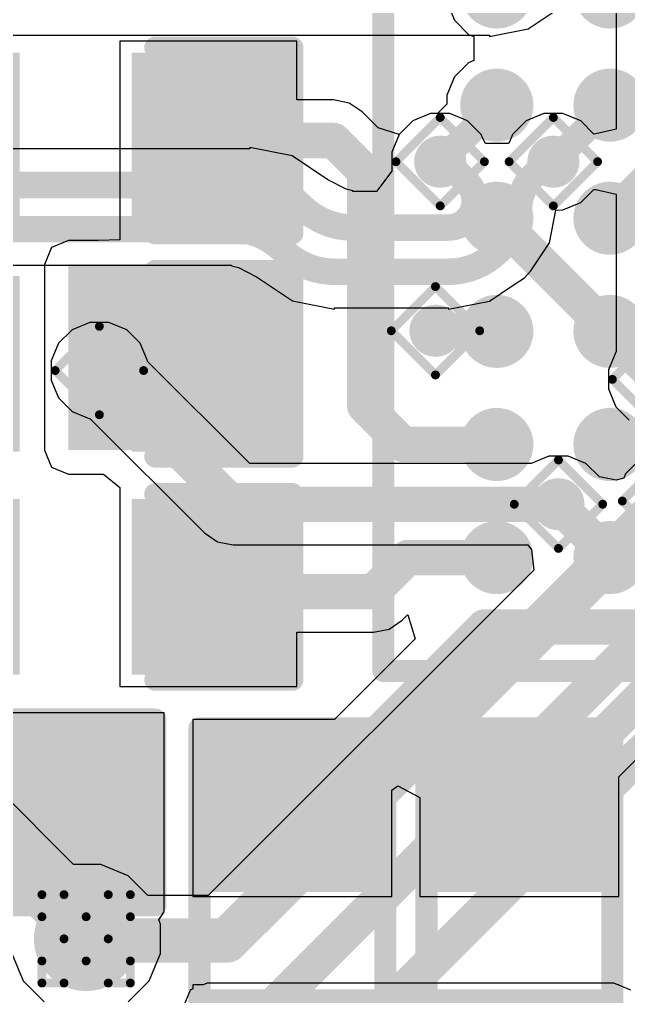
# Model space of a CAD drawing. Header units: inches. Extents: x -0.2 to 17.4, y -0.2 to 2.6.
# Drawn here: x 0.8019 to 0.9396, y 0.0514 to 0.2724 of the extents above; entities that cross this region are included whole.
import ezdxf

# ---------------------------------------------------------------- set-up
doc = ezdxf.new("R2010")
doc.units = ezdxf.units.IN
doc.header["$MEASUREMENT"] = 0
for name, color, linetype in [('Bottom Layer', 5, 'Continuous'), ('Drill Drawing', 1, 'Continuous'), ('Top Layer', 1, 'Continuous'), ('Top Overlay', 2, 'Continuous'), ('Top Paste', 8, 'Continuous'), ('Top Solder', 216, 'Continuous'), ('Via Holes', 16, 'Continuous')]:
    doc.layers.add(name, color=color, linetype=linetype)

# ---------------------------------------------------------------- blocks, each defined once
blk = doc.blocks.new('TC358870XBG_17')
at = {"layer": 'Top Layer'}
h = blk.add_hatch(color=1, dxfattribs=at)
edge = h.paths.add_edge_path()
edge.add_arc((-0.1151569, 0.0127951), 0.0062992, 0, 360)
h = blk.add_hatch(color=1, dxfattribs=at)
edge = h.paths.add_edge_path()
edge.add_arc((-0.0895669, 0.0127951), 0.0062992, 0, 360)
h = blk.add_hatch(color=1, dxfattribs=at)
edge = h.paths.add_edge_path()
edge.add_arc((-0.1151569, -0.0127949), 0.0062992, 0, 360)
h = blk.add_hatch(color=1, dxfattribs=at)
edge = h.paths.add_edge_path()
edge.add_arc((-0.0895669, -0.0127949), 0.0062992, 0, 360)
h = blk.add_hatch(color=1, dxfattribs=at)
edge = h.paths.add_edge_path()
edge.add_arc((-0.1151569, -0.0383859), 0.0062992, 0, 360)
h = blk.add_hatch(color=1, dxfattribs=at)
edge = h.paths.add_edge_path()
edge.add_arc((-0.0895669, -0.0383859), 0.0062992, 0, 360)
h = blk.add_hatch(color=1, dxfattribs=at)
edge = h.paths.add_edge_path()
edge.add_arc((-0.1151569, -0.0639759), 0.0062992, 0, 360)
h = blk.add_hatch(color=1, dxfattribs=at)
edge = h.paths.add_edge_path()
edge.add_arc((-0.0895669, -0.0639759), 0.0062992, 0, 360)
h = blk.add_hatch(color=1, dxfattribs=at)
edge = h.paths.add_edge_path()
edge.add_arc((-0.1151569, -0.0895669), 0.0062992, 0, 360)
h = blk.add_hatch(color=1, dxfattribs=at)
edge = h.paths.add_edge_path()
edge.add_arc((-0.0895669, -0.0895669), 0.0062992, 0, 360)
h = blk.add_hatch(color=1, dxfattribs=at)
edge = h.paths.add_edge_path()
edge.add_arc((-0.1151569, -0.1151569), 0.0062992, 0, 360)
h = blk.add_hatch(color=1, dxfattribs=at)
edge = h.paths.add_edge_path()
edge.add_arc((-0.0895669, -0.1151569), 0.0062992, 0, 360)
at = {"layer": 'Top Paste'}
h = blk.add_hatch(color=8, dxfattribs=at)
edge = h.paths.add_edge_path()
edge.add_arc((-0.1151569, 0.0127951), 0.0062992, 0, 360)
h = blk.add_hatch(color=8, dxfattribs=at)
edge = h.paths.add_edge_path()
edge.add_arc((-0.0895669, 0.0127951), 0.0062992, 0, 360)
h = blk.add_hatch(color=8, dxfattribs=at)
edge = h.paths.add_edge_path()
edge.add_arc((-0.1151569, -0.0127949), 0.0062992, 0, 360)
h = blk.add_hatch(color=8, dxfattribs=at)
edge = h.paths.add_edge_path()
edge.add_arc((-0.0895669, -0.0127949), 0.0062992, 0, 360)
h = blk.add_hatch(color=8, dxfattribs=at)
edge = h.paths.add_edge_path()
edge.add_arc((-0.1151569, -0.0383859), 0.0062992, 0, 360)
h = blk.add_hatch(color=8, dxfattribs=at)
edge = h.paths.add_edge_path()
edge.add_arc((-0.0895669, -0.0383859), 0.0062992, 0, 360)
h = blk.add_hatch(color=8, dxfattribs=at)
edge = h.paths.add_edge_path()
edge.add_arc((-0.1151569, -0.0639759), 0.0062992, 0, 360)
h = blk.add_hatch(color=8, dxfattribs=at)
edge = h.paths.add_edge_path()
edge.add_arc((-0.0895669, -0.0639759), 0.0062992, 0, 360)
h = blk.add_hatch(color=8, dxfattribs=at)
edge = h.paths.add_edge_path()
edge.add_arc((-0.1151569, -0.0895669), 0.0062992, 0, 360)
h = blk.add_hatch(color=8, dxfattribs=at)
edge = h.paths.add_edge_path()
edge.add_arc((-0.0895669, -0.0895669), 0.0062992, 0, 360)
h = blk.add_hatch(color=8, dxfattribs=at)
edge = h.paths.add_edge_path()
edge.add_arc((-0.1151569, -0.1151569), 0.0062992, 0, 360)
h = blk.add_hatch(color=8, dxfattribs=at)
edge = h.paths.add_edge_path()
edge.add_arc((-0.0895669, -0.1151569), 0.0062992, 0, 360)
at = {"layer": 'Top Solder'}
h = blk.add_hatch(color=216, dxfattribs=at)
edge = h.paths.add_edge_path()
edge.add_arc((-0.1151569, 0.0127951), 0.0082677, 0, 360)
h = blk.add_hatch(color=216, dxfattribs=at)
edge = h.paths.add_edge_path()
edge.add_arc((-0.0895669, 0.0127951), 0.0082677, 0, 360)
h = blk.add_hatch(color=216, dxfattribs=at)
edge = h.paths.add_edge_path()
edge.add_arc((-0.1151569, -0.0127949), 0.0082677, 0, 360)
h = blk.add_hatch(color=216, dxfattribs=at)
edge = h.paths.add_edge_path()
edge.add_arc((-0.0895669, -0.0127949), 0.0082677, 0, 360)
h = blk.add_hatch(color=216, dxfattribs=at)
edge = h.paths.add_edge_path()
edge.add_arc((-0.1151569, -0.0383859), 0.0082677, 0, 360)
h = blk.add_hatch(color=216, dxfattribs=at)
edge = h.paths.add_edge_path()
edge.add_arc((-0.0895669, -0.0383859), 0.0082677, 0, 360)
h = blk.add_hatch(color=216, dxfattribs=at)
edge = h.paths.add_edge_path()
edge.add_arc((-0.1151569, -0.0639759), 0.0082677, 0, 360)
h = blk.add_hatch(color=216, dxfattribs=at)
edge = h.paths.add_edge_path()
edge.add_arc((-0.0895669, -0.0639759), 0.0082677, 0, 360)
h = blk.add_hatch(color=216, dxfattribs=at)
edge = h.paths.add_edge_path()
edge.add_arc((-0.1151569, -0.0895669), 0.0082677, 0, 360)
h = blk.add_hatch(color=216, dxfattribs=at)
edge = h.paths.add_edge_path()
edge.add_arc((-0.0895669, -0.0895669), 0.0082677, 0, 360)
h = blk.add_hatch(color=216, dxfattribs=at)
edge = h.paths.add_edge_path()
edge.add_arc((-0.1151569, -0.1151569), 0.0082677, 0, 360)
h = blk.add_hatch(color=216, dxfattribs=at)
edge = h.paths.add_edge_path()
edge.add_arc((-0.0895669, -0.1151569), 0.0082677, 0, 360)
at = {"layer": 'Top Overlay', "const_width": 0.005}
for points in [[(-0.1407959, -0.1407959), (-0.1407959, 0.1407961)], [(-0.1407959, -0.1407959), (0.1407961, -0.1407959)]]:
    blk.add_lwpolyline(points, dxfattribs=at)
at = {"layer": 'Top Overlay', "const_width": 0.0025}
blk.add_lwpolyline([(-0.1420459, -0.1407959, 1), (-0.1395459, -0.1407959, 1)], format="xyb", close=True, dxfattribs=at)
blk.add_lwpolyline([(-0.1420459, -0.1407959, 1), (-0.1395459, -0.1407959, 1)], format="xyb", close=True, dxfattribs=at)
blk = doc.blocks.new('R___0603_30')
at = {"layer": 'Top Layer'}
for points in [[(-0.015, 0.0175), (-0.015, -0.0175), (-0.045, -0.0175), (-0.045, 0.0175)], [(0.045, 0.0175), (0.045, -0.0175), (0.015, -0.0175), (0.015, 0.0175)]]:
    blk.add_hatch(color=1, dxfattribs=at).paths.add_polyline_path(points)
at = {"layer": 'Top Paste'}
for points in [[(-0.015, 0.0175), (-0.015, -0.0175), (-0.045, -0.0175), (-0.045, 0.0175)], [(0.045, 0.0175), (0.045, -0.0175), (0.015, -0.0175), (0.015, 0.0175)]]:
    blk.add_hatch(color=8, dxfattribs=at).paths.add_polyline_path(points)
at = {"layer": 'Top Solder'}
for points in [[(-0.011, 0.0215), (-0.011, -0.0215), (-0.049, -0.0215), (-0.049, 0.0215)], [(0.049, 0.0215), (0.049, -0.0215), (0.011, -0.0215), (0.011, 0.0215)]]:
    blk.add_hatch(color=216, dxfattribs=at).paths.add_polyline_path(points)
at = {"layer": 'Top Overlay', "const_width": 0.005}
for points in [[(0.048, 0.021), (-0.048, 0.021)], [(-0.048, 0.021), (-0.048, -0.021)], [(0.048, 0.021), (0.048, -0.021)], [(0.048, -0.021), (-0.048, -0.021)]]:
    blk.add_lwpolyline(points, dxfattribs=at)
at = {"layer": 'Top Overlay', "const_width": 0.0025}
for points in [[(-0.04925, 0.021, 1), (-0.04675, 0.021, 1)], [(-0.04925, 0.021, 1), (-0.04675, 0.021, 1)], [(0.04675, 0.021, 1), (0.04925, 0.021, 1)], [(0.04675, 0.021, 1), (0.04925, 0.021, 1)], [(-0.04925, -0.021, 1), (-0.04675, -0.021, 1)], [(-0.04925, -0.021, 1), (-0.04675, -0.021, 1)], [(0.04675, -0.021, 1), (0.04925, -0.021, 1)], [(0.04675, -0.021, 1), (0.04925, -0.021, 1)]]:
    blk.add_lwpolyline(points, format="xyb", close=True, dxfattribs=at)
blk = doc.blocks.new('R___0603_31')
at = {"layer": 'Top Layer'}
for points in [[(-0.015, 0.0175), (-0.015, -0.0175), (-0.045, -0.0175), (-0.045, 0.0175)], [(0.045, 0.0175), (0.045, -0.0175), (0.015, -0.0175), (0.015, 0.0175)]]:
    blk.add_hatch(color=1, dxfattribs=at).paths.add_polyline_path(points)
at = {"layer": 'Top Paste'}
for points in [[(-0.015, 0.0175), (-0.015, -0.0175), (-0.045, -0.0175), (-0.045, 0.0175)], [(0.045, 0.0175), (0.045, -0.0175), (0.015, -0.0175), (0.015, 0.0175)]]:
    blk.add_hatch(color=8, dxfattribs=at).paths.add_polyline_path(points)
at = {"layer": 'Top Solder'}
for points in [[(-0.011, 0.0215), (-0.011, -0.0215), (-0.049, -0.0215), (-0.049, 0.0215)], [(0.049, 0.0215), (0.049, -0.0215), (0.011, -0.0215), (0.011, 0.0215)]]:
    blk.add_hatch(color=216, dxfattribs=at).paths.add_polyline_path(points)
at = {"layer": 'Top Overlay', "const_width": 0.005}
for points in [[(-0.048, 0.021), (0.048, 0.021)], [(-0.048, 0.021), (-0.048, -0.021)], [(0.048, 0.021), (0.048, -0.021)], [(-0.048, -0.021), (0.048, -0.021)]]:
    blk.add_lwpolyline(points, dxfattribs=at)
at = {"layer": 'Top Overlay', "const_width": 0.0025}
for points in [[(-0.04925, 0.021, 1), (-0.04675, 0.021, 1)], [(-0.04925, 0.021, 1), (-0.04675, 0.021, 1)], [(0.04675, 0.021, 1), (0.04925, 0.021, 1)], [(0.04675, 0.021, 1), (0.04925, 0.021, 1)], [(-0.04925, -0.021, 1), (-0.04675, -0.021, 1)], [(-0.04925, -0.021, 1), (-0.04675, -0.021, 1)], [(0.04675, -0.021, 1), (0.04925, -0.021, 1)], [(0.04675, -0.021, 1), (0.04925, -0.021, 1)]]:
    blk.add_lwpolyline(points, format="xyb", close=True, dxfattribs=at)
blk = doc.blocks.new('R___0603_32')
at = {"layer": 'Top Layer'}
for points in [[(-0.015, 0.0175), (-0.015, -0.0175), (-0.045, -0.0175), (-0.045, 0.0175)], [(0.045, 0.0175), (0.045, -0.0175), (0.015, -0.0175), (0.015, 0.0175)]]:
    blk.add_hatch(color=1, dxfattribs=at).paths.add_polyline_path(points)
at = {"layer": 'Top Paste'}
for points in [[(-0.015, 0.0175), (-0.015, -0.0175), (-0.045, -0.0175), (-0.045, 0.0175)], [(0.045, 0.0175), (0.045, -0.0175), (0.015, -0.0175), (0.015, 0.0175)]]:
    blk.add_hatch(color=8, dxfattribs=at).paths.add_polyline_path(points)
at = {"layer": 'Top Solder'}
for points in [[(-0.011, 0.0215), (-0.011, -0.0215), (-0.049, -0.0215), (-0.049, 0.0215)], [(0.049, 0.0215), (0.049, -0.0215), (0.011, -0.0215), (0.011, 0.0215)]]:
    blk.add_hatch(color=216, dxfattribs=at).paths.add_polyline_path(points)
at = {"layer": 'Top Overlay', "const_width": 0.005}
for points in [[(-0.048, 0.021), (0.048, 0.021)], [(-0.048, 0.021), (-0.048, -0.021)], [(0.048, 0.021), (0.048, -0.021)], [(-0.048, -0.021), (0.048, -0.021)]]:
    blk.add_lwpolyline(points, dxfattribs=at)
at = {"layer": 'Top Overlay', "const_width": 0.0025}
for points in [[(-0.04925, 0.021, 1), (-0.04675, 0.021, 1)], [(-0.04925, 0.021, 1), (-0.04675, 0.021, 1)], [(0.04675, 0.021, 1), (0.04925, 0.021, 1)], [(0.04675, 0.021, 1), (0.04925, 0.021, 1)], [(-0.04925, -0.021, 1), (-0.04675, -0.021, 1)], [(-0.04925, -0.021, 1), (-0.04675, -0.021, 1)], [(0.04675, -0.021, 1), (0.04925, -0.021, 1)], [(0.04675, -0.021, 1), (0.04925, -0.021, 1)]]:
    blk.add_lwpolyline(points, format="xyb", close=True, dxfattribs=at)
blk = doc.blocks.new('C___0603_83')
at = {"layer": 'Top Layer'}
for points in [[(-0.015, 0.0175), (-0.015, -0.0175), (-0.045, -0.0175), (-0.045, 0.0175)], [(0.045, 0.0175), (0.045, -0.0175), (0.015, -0.0175), (0.015, 0.0175)]]:
    blk.add_hatch(color=1, dxfattribs=at).paths.add_polyline_path(points)
at = {"layer": 'Top Paste'}
for points in [[(-0.015, 0.0175), (-0.015, -0.0175), (-0.045, -0.0175), (-0.045, 0.0175)], [(0.045, 0.0175), (0.045, -0.0175), (0.015, -0.0175), (0.015, 0.0175)]]:
    blk.add_hatch(color=8, dxfattribs=at).paths.add_polyline_path(points)
at = {"layer": 'Top Solder'}
for points in [[(-0.0126378, 0.0198622), (-0.0126378, -0.0198622), (-0.0473622, -0.0198622), (-0.0473622, 0.0198622)], [(0.0473622, 0.0198622), (0.0473622, -0.0198622), (0.0126378, -0.0198622), (0.0126378, 0.0198622)]]:
    blk.add_hatch(color=216, dxfattribs=at).paths.add_polyline_path(points)
at = {"layer": 'Top Overlay', "const_width": 0.005}
for points in [[(-0.049, 0.021), (-0.018, 0.021)], [(-0.049, -0.021), (-0.049, 0.021)], [(0.018, 0.021), (0.049, 0.021)], [(0.049, -0.021), (0.049, 0.021)], [(-0.049, -0.021), (-0.018, -0.021)], [(0.018, -0.021), (0.049, -0.021)]]:
    blk.add_lwpolyline(points, dxfattribs=at)
at = {"layer": 'Top Overlay', "const_width": 0.0025}
for points in [[(-0.05025, 0.021, 1), (-0.04775, 0.021, 1)], [(-0.05025, 0.021, 1), (-0.04775, 0.021, 1)], [(-0.01925, 0.021, 1), (-0.01675, 0.021, 1)], [(0.01675, 0.021, 1), (0.01925, 0.021, 1)], [(0.04775, 0.021, 1), (0.05025, 0.021, 1)], [(0.04775, 0.021, 1), (0.05025, 0.021, 1)], [(-0.05025, -0.021, 1), (-0.04775, -0.021, 1)], [(-0.05025, -0.021, 1), (-0.04775, -0.021, 1)], [(-0.01925, -0.021, 1), (-0.01675, -0.021, 1)], [(0.01675, -0.021, 1), (0.01925, -0.021, 1)], [(0.04775, -0.021, 1), (0.05025, -0.021, 1)], [(0.04775, -0.021, 1), (0.05025, -0.021, 1)]]:
    blk.add_lwpolyline(points, format="xyb", close=True, dxfattribs=at)
blk = doc.blocks.new('C___0603_84')
at = {"layer": 'Top Layer'}
for points in [[(-0.015, 0.0175), (-0.015, -0.0175), (-0.045, -0.0175), (-0.045, 0.0175)], [(0.045, 0.0175), (0.045, -0.0175), (0.015, -0.0175), (0.015, 0.0175)]]:
    blk.add_hatch(color=1, dxfattribs=at).paths.add_polyline_path(points)
at = {"layer": 'Top Paste'}
for points in [[(-0.015, 0.0175), (-0.015, -0.0175), (-0.045, -0.0175), (-0.045, 0.0175)], [(0.045, 0.0175), (0.045, -0.0175), (0.015, -0.0175), (0.015, 0.0175)]]:
    blk.add_hatch(color=8, dxfattribs=at).paths.add_polyline_path(points)
at = {"layer": 'Top Solder'}
for points in [[(-0.0126378, 0.0198622), (-0.0126378, -0.0198622), (-0.0473622, -0.0198622), (-0.0473622, 0.0198622)], [(0.0473622, 0.0198622), (0.0473622, -0.0198622), (0.0126378, -0.0198622), (0.0126378, 0.0198622)]]:
    blk.add_hatch(color=216, dxfattribs=at).paths.add_polyline_path(points)
at = {"layer": 'Top Overlay', "const_width": 0.005}
for points in [[(-0.049, 0.021), (-0.018, 0.021)], [(-0.049, -0.021), (-0.049, 0.021)], [(0.018, 0.021), (0.049, 0.021)], [(0.049, -0.021), (0.049, 0.021)], [(-0.049, -0.021), (-0.018, -0.021)], [(0.018, -0.021), (0.049, -0.021)]]:
    blk.add_lwpolyline(points, dxfattribs=at)
at = {"layer": 'Top Overlay', "const_width": 0.0025}
for points in [[(-0.05025, 0.021, 1), (-0.04775, 0.021, 1)], [(-0.05025, 0.021, 1), (-0.04775, 0.021, 1)], [(-0.01925, 0.021, 1), (-0.01675, 0.021, 1)], [(0.01675, 0.021, 1), (0.01925, 0.021, 1)], [(0.04775, 0.021, 1), (0.05025, 0.021, 1)], [(0.04775, 0.021, 1), (0.05025, 0.021, 1)], [(-0.05025, -0.021, 1), (-0.04775, -0.021, 1)], [(-0.05025, -0.021, 1), (-0.04775, -0.021, 1)], [(-0.01925, -0.021, 1), (-0.01675, -0.021, 1)], [(0.01675, -0.021, 1), (0.01925, -0.021, 1)], [(0.04775, -0.021, 1), (0.05025, -0.021, 1)], [(0.04775, -0.021, 1), (0.05025, -0.021, 1)]]:
    blk.add_lwpolyline(points, format="xyb", close=True, dxfattribs=at)
blk = doc.blocks.new('C___0603_85')
at = {"layer": 'Top Layer'}
for points in [[(-0.015, 0.0175), (-0.015, -0.0175), (-0.045, -0.0175), (-0.045, 0.0175)], [(0.045, 0.0175), (0.045, -0.0175), (0.015, -0.0175), (0.015, 0.0175)]]:
    blk.add_hatch(color=1, dxfattribs=at).paths.add_polyline_path(points)
at = {"layer": 'Top Paste'}
for points in [[(-0.015, 0.0175), (-0.015, -0.0175), (-0.045, -0.0175), (-0.045, 0.0175)], [(0.045, 0.0175), (0.045, -0.0175), (0.015, -0.0175), (0.015, 0.0175)]]:
    blk.add_hatch(color=8, dxfattribs=at).paths.add_polyline_path(points)
at = {"layer": 'Top Solder'}
for points in [[(-0.0126378, 0.0198622), (-0.0126378, -0.0198622), (-0.0473622, -0.0198622), (-0.0473622, 0.0198622)], [(0.0473622, 0.0198622), (0.0473622, -0.0198622), (0.0126378, -0.0198622), (0.0126378, 0.0198622)]]:
    blk.add_hatch(color=216, dxfattribs=at).paths.add_polyline_path(points)
at = {"layer": 'Top Overlay', "const_width": 0.005}
for points in [[(-0.049, 0.021), (-0.018, 0.021)], [(-0.049, -0.021), (-0.049, 0.021)], [(0.018, 0.021), (0.049, 0.021)], [(0.049, -0.021), (0.049, 0.021)], [(-0.049, -0.021), (-0.018, -0.021)], [(0.018, -0.021), (0.049, -0.021)]]:
    blk.add_lwpolyline(points, dxfattribs=at)
at = {"layer": 'Top Overlay', "const_width": 0.0025}
for points in [[(-0.05025, 0.021, 1), (-0.04775, 0.021, 1)], [(-0.05025, 0.021, 1), (-0.04775, 0.021, 1)], [(-0.01925, 0.021, 1), (-0.01675, 0.021, 1)], [(0.01675, 0.021, 1), (0.01925, 0.021, 1)], [(0.04775, 0.021, 1), (0.05025, 0.021, 1)], [(0.04775, 0.021, 1), (0.05025, 0.021, 1)], [(-0.05025, -0.021, 1), (-0.04775, -0.021, 1)], [(-0.05025, -0.021, 1), (-0.04775, -0.021, 1)], [(-0.01925, -0.021, 1), (-0.01675, -0.021, 1)], [(0.01675, -0.021, 1), (0.01925, -0.021, 1)], [(0.04775, -0.021, 1), (0.05025, -0.021, 1)], [(0.04775, -0.021, 1), (0.05025, -0.021, 1)]]:
    blk.add_lwpolyline(points, format="xyb", close=True, dxfattribs=at)

msp = doc.modelspace()

# ---------------------------------------------------------------- hatches: boundary and pattern name
at = {"layer": 'Bottom Layer'}
h = msp.add_hatch(color=5, dxfattribs=at)
edge = h.paths.add_edge_path()
edge.add_arc((0.8970709, 0.240252), 0.0059055, 0, 360)
h = msp.add_hatch(color=5, dxfattribs=at)
edge = h.paths.add_edge_path()
edge.add_arc((0.9226609, 0.240252), 0.0059055, 0, 360)
h = msp.add_hatch(color=5, dxfattribs=at)
edge = h.paths.add_edge_path()
edge.add_arc((0.896, 0.202), 0.0059055, 0, 360)
h = msp.add_hatch(color=5, dxfattribs=at)
edge = h.paths.add_edge_path()
edge.add_arc((0.82, 0.193), 0.0059055, 0, 360)
h = msp.add_hatch(color=5, dxfattribs=at)
edge = h.paths.add_edge_path()
edge.add_arc((0.9238112, 0.1627603), 0.0059055, 0, 360)
h = msp.add_hatch(color=5, dxfattribs=at)
edge = h.paths.add_edge_path()
edge.add_arc((0.817, 0.064433), 0.011811, 0, 360)
at = {"layer": 'Top Layer'}
h = msp.add_hatch(color=1, dxfattribs=at)
edge = h.paths.add_edge_path()
edge.add_arc((0.8970709, 0.240252), 0.0059055, 0, 360)
h = msp.add_hatch(color=1, dxfattribs=at)
edge = h.paths.add_edge_path()
edge.add_arc((0.9226609, 0.240252), 0.0059055, 0, 360)
msp.add_hatch(color=1, dxfattribs=at).paths.add_polyline_path([(0.813, 0.175), (0.862, 0.175), (0.862, 0.217), (0.813, 0.217)])
h = msp.add_hatch(color=1, dxfattribs=at)
edge = h.paths.add_edge_path()
edge.add_arc((0.896, 0.202), 0.0059055, 0, 360)
h = msp.add_hatch(color=1, dxfattribs=at)
edge = h.paths.add_edge_path()
edge.add_arc((0.82, 0.193), 0.0059055, 0, 360)
h = msp.add_hatch(color=1, dxfattribs=at)
edge = h.paths.add_edge_path()
edge.add_arc((0.9238112, 0.1627603), 0.0059055, 0, 360)
h = msp.add_hatch(color=1, dxfattribs=at)
edge = h.paths.add_edge_path()
edge.add_arc((0.817, 0.064433), 0.011811, 0, 360)
at = {"layer": 'Via Holes'}
h = msp.add_hatch(color=7, dxfattribs=at)
edge = h.paths.add_edge_path()
edge.add_arc((0.8970709, 0.240252), 0.003937, 0, 360)
h = msp.add_hatch(color=7, dxfattribs=at)
edge = h.paths.add_edge_path()
edge.add_arc((0.9226609, 0.240252), 0.003937, 0, 360)
h = msp.add_hatch(color=7, dxfattribs=at)
edge = h.paths.add_edge_path()
edge.add_arc((0.896, 0.202), 0.003937, 0, 360)
h = msp.add_hatch(color=7, dxfattribs=at)
edge = h.paths.add_edge_path()
edge.add_arc((0.82, 0.193), 0.003937, 0, 360)
h = msp.add_hatch(color=7, dxfattribs=at)
edge = h.paths.add_edge_path()
edge.add_arc((0.9238112, 0.1627603), 0.003937, 0, 360)
h = msp.add_hatch(color=7, dxfattribs=at)
edge = h.paths.add_edge_path()
edge.add_arc((0.817, 0.064433), 0.0059055, 0, 360)

# ---------------------------------------------------------------- linework, layer by layer
at = {"layer": 'Bottom Layer'}
for p, q in [((0.9368237, 0.2814336), (0.9368237, 0.2476233)), ((0.9169802, 0.2703016), (0.9244009, 0.27526)), ((0.9082269, 0.2685605), (0.9169802, 0.2703016)), ((0.7288579, 0.2688433), (0.9082269, 0.2688433)), ((0.9082269, 0.2688433), (0.9082269, 0.2685605)), ((0.8949017, 0.2511575), (0.8908934, 0.2494973)), ((0.8992401, 0.2511575), (0.8949017, 0.2511575)), ((0.9032484, 0.2494973), (0.8992401, 0.2511575)), ((0.9204917, 0.2511575), (0.9164834, 0.2494973)), ((0.9248301, 0.2511575), (0.9204917, 0.2511575)), ((0.9288384, 0.2494973), (0.9248301, 0.2511575)), ((0.8908934, 0.2494973), (0.8878256, 0.2464295)), ((0.9063162, 0.2464295), (0.9032484, 0.2494973)), ((0.9164834, 0.2494973), (0.9134156, 0.2464295)), ((0.9318237, 0.246512), (0.9288384, 0.2494973)), ((0.9368237, 0.2476233), (0.9322909, 0.2465229)), ((0.8878256, 0.2464295), (0.8861654, 0.2424212)), ((0.9066996, 0.2455038), (0.9063162, 0.2464295)), ((0.9073176, 0.2443925), (0.9066996, 0.2455038)), ((0.9134156, 0.2464295), (0.9126333, 0.2445407)), ((0.9322909, 0.2465229), (0.9318237, 0.246512)), ((0.8540228, 0.2431567), (0.7650925, 0.2431567)), ((0.8635743, 0.2415797), (0.8540228, 0.2434796)), ((0.8540228, 0.2434796), (0.8540228, 0.2431567)), ((0.9124576, 0.2443925), (0.9073176, 0.2443925)), ((0.9126333, 0.2445407), (0.9124576, 0.2443925)), ((0.8716716, 0.2361692), (0.8635743, 0.2415797)), ((0.8861654, 0.2424212), (0.8861654, 0.2380829)), ((0.8861654, 0.2380829), (0.8826503, 0.2335032)), ((0.8716717, 0.2361693), (0.8716716, 0.2361692)), ((0.8757731, 0.2339996), (0.8716717, 0.2361693)), ((0.8773284, 0.2336902), (0.8757731, 0.2339996)), ((0.8773284, 0.2335032), (0.8773284, 0.2336902)), ((0.8826503, 0.2335032), (0.8773284, 0.2335032)), ((0.9288384, 0.2310067), (0.9318237, 0.233992)), ((0.9318237, 0.233992), (0.9322909, 0.2339811)), ((0.9322909, 0.2339811), (0.9368237, 0.2328807)), ((0.9368237, 0.2328807), (0.9368237, 0.1972465)), ((0.9248301, 0.2293464), (0.9288384, 0.2310067)), ((0.9217635, 0.2218621), (0.9232381, 0.2292754)), ((0.9232381, 0.2292754), (0.9247864, 0.2293445)), ((0.9247864, 0.2293445), (0.9248301, 0.2293464)), ((0.9175753, 0.2155937), (0.9217635, 0.2218621)), ((0.5991568, 0.2168433), (0.8498807, 0.2168433)), ((0.8498807, 0.2168433), (0.8498807, 0.2166563)), ((0.8498807, 0.2166563), (0.8514363, 0.2163469)), ((0.8514363, 0.2163469), (0.8555376, 0.2141771)), ((0.916126, 0.2140045), (0.9175641, 0.2155773)), ((0.9175641, 0.2155773), (0.9175753, 0.2155937)), ((0.8555376, 0.2141771), (0.8555377, 0.2141772)), ((0.8555377, 0.2141772), (0.8636349, 0.2087668)), ((0.9082333, 0.2087309), (0.9137919, 0.2124451)), ((0.9137919, 0.2124451), (0.916126, 0.2140045)), ((0.8636349, 0.2087668), (0.8731863, 0.2068669)), ((0.8989233, 0.206879), (0.9082333, 0.2087309)), ((0.8731863, 0.2068669), (0.8731863, 0.2071898)), ((0.8731863, 0.2071898), (0.8989233, 0.2071898)), ((0.8989233, 0.2071898), (0.8989233, 0.206879)), ((0.8178308, 0.2039055), (0.8138225, 0.2022453)), ((0.8221692, 0.2039055), (0.8178308, 0.2039055)), ((0.8261775, 0.2022453), (0.8221692, 0.2039055)), ((0.8138225, 0.2022453), (0.8107547, 0.1991775)), ((0.8292453, 0.1991775), (0.8261775, 0.2022453)), ((0.8107547, 0.1991775), (0.8090945, 0.1951692)), ((0.8309055, 0.1951692), (0.8292453, 0.1991775)), ((0.9367547, 0.1971775), (0.9350945, 0.1931692)), ((0.9368237, 0.1972465), (0.9367547, 0.1971775)), ((0.8090945, 0.1951692), (0.8090945, 0.1908308)), ((0.8309055, 0.1950717), (0.8309055, 0.1951692)), ((0.8540406, 0.1719366), (0.8309055, 0.1950717)), ((0.9350945, 0.1931692), (0.9350945, 0.1888308)), ((0.8090945, 0.1908308), (0.8107547, 0.1868225)), ((0.9350945, 0.1888308), (0.9367547, 0.1848225)), ((0.8107547, 0.1868225), (0.8138225, 0.1837547)), ((0.8138225, 0.1837547), (0.8178308, 0.1820945)), ((0.9367547, 0.1848225), (0.9398225, 0.1817547)), ((0.8178308, 0.1820945), (0.8179283, 0.1820945)), ((0.8179283, 0.1820945), (0.8437511, 0.1562717)), ((0.921642, 0.1736658), (0.9176337, 0.1720056)), ((0.9259804, 0.1736658), (0.921642, 0.1736658)), ((0.9299887, 0.1720056), (0.9259804, 0.1736658)), ((0.9420744, 0.1727253), (0.9390066, 0.1696575)), ((0.9175647, 0.1719366), (0.8540406, 0.1719366)), ((0.9176337, 0.1720056), (0.9175647, 0.1719366)), ((0.9330564, 0.1689379), (0.9299887, 0.1720056)), ((0.9368476, 0.1682191), (0.9330564, 0.1689379)), ((0.9385885, 0.168648), (0.9368476, 0.1682191)), ((0.9390066, 0.1696575), (0.9385885, 0.168648)), ((0.8141752, 0.081244), (0.7352096, 0.1602096)), ((0.8437511, 0.1562717), (0.8467281, 0.1542825)), ((0.8467281, 0.1542825), (0.8502397, 0.153584)), ((0.8502397, 0.153584), (0.9168656, 0.153584)), ((0.9168656, 0.153584), (0.9177466, 0.1524165)), ((0.9177466, 0.1524165), (0.918215, 0.1478623)), ((0.918215, 0.1478623), (0.8445879, 0.0742352)), ((0.8203439, 0.081244), (0.8141752, 0.081244)), ((0.8265226, 0.0786846), (0.8203439, 0.081244)), ((0.830972, 0.0742352), (0.8265226, 0.0786846)), ((0.8445879, 0.0742352), (0.830972, 0.0742352))]:
    msp.add_line(p, q, dxfattribs=at)
at = {"layer": 'Bottom Layer', "const_width": 0.006}
for points in [[(0.8970709, 0.240252, -0.198912367379658), (0.8994176, 0.2392799)], [(0.9203142, 0.2392799, -0.198912367379658), (0.9226609, 0.240252)], [(0.9148659, 0.2292755, -0.198912367379658), (0.9180876, 0.2370534)], [(0.8540228, 0.235, -0.198912367379658), (0.8656757, 0.2301732)], [(0.9031086, 0.235589, -0.198912367379658), (0.9048659, 0.2313465)], [(0.9048659, 0.2313465, -0.198912367379658), (0.9031086, 0.227104)], [(0.8773284, 0.2253465, -0.198912367379658), (0.8656757, 0.2301732)], [(0.9148659, 0.2292755, -0.1986517571752357), (0.9116519, 0.2215052)], [(0.9031086, 0.227104, -0.198912367379658), (0.8988656, 0.2253465)], [(0.8498807, 0.225, -0.198912367379658), (0.8615336, 0.2201732)], [(0.9116519, 0.2215052, -0.0002497852811882), (0.9116441, 0.2214974)], [(0.8731863, 0.2153465, -0.198912367379658), (0.8615336, 0.2201732)], [(0.9101385, 0.219992, -0.198912367379658), (0.8989233, 0.2153465)]]:
    msp.add_lwpolyline(points, format="xyb", dxfattribs=at)
at = {"layer": 'Bottom Layer'}
for points, const_width in [([(0.8955709, 0.240252, 1), (0.8985709, 0.240252, 1)], 0.003), ([(0.9211609, 0.240252, 1), (0.9241609, 0.240252, 1)], 0.003), ([(0.8979176, 0.2392799, 1), (0.9009176, 0.2392799, 1)], 0.003), ([(0.8979177, 0.2392799, 1), (0.9009177, 0.2392799, 1)], 0.003), ([(0.9188141, 0.2392799, 1), (0.9218141, 0.2392799, 1)], 0.003), ([(0.9188142, 0.2392799, 1), (0.9218142, 0.2392799, 1)], 0.003), ([(0.9165876, 0.2370534, 1), (0.9195876, 0.2370534, 1)], 0.003), ([(0.9165876, 0.2370534, 1), (0.9195876, 0.2370534, 1)], 0.003), ([(0.8525228, 0.235, 1), (0.8555228, 0.235, 1)], 0.003), ([(0.8525228, 0.235, 1), (0.8555228, 0.235, 1)], 0.003), ([(0.9016086, 0.235589, 1), (0.9046086, 0.235589, 1)], 0.003), ([(0.9016086, 0.235589, 1), (0.9046086, 0.235589, 1)], 0.003), ([(0.9033659, 0.2313465, 1), (0.9063659, 0.2313465, 1)], 0.003), ([(0.9033659, 0.2313465, 1), (0.9063659, 0.2313465, 1)], 0.003), ([(0.8641757, 0.2301732, 1), (0.8671757, 0.2301732, 1)], 0.003), ([(0.8641757, 0.2301732, 1), (0.8671757, 0.2301732, 1)], 0.003), ([(0.9133659, 0.2292755, 1), (0.9163659, 0.2292755, 1)], 0.003), ([(0.9133659, 0.2292755, 1), (0.9163659, 0.2292755, 1)], 0.003), ([(0.9016086, 0.227104, 1), (0.9046086, 0.227104, 1)], 0.003), ([(0.9016086, 0.227104, 1), (0.9046086, 0.227104, 1)], 0.003), ([(0.8483807, 0.225, 1), (0.8513807, 0.225, 1)], 0.003), ([(0.8483807, 0.225, 1), (0.8513807, 0.225, 1)], 0.003), ([(0.8758284, 0.2253465, 1), (0.8788284, 0.2253465, 1)], 0.003), ([(0.8758284, 0.2253465, 1), (0.8788284, 0.2253465, 1)], 0.003), ([(0.8973656, 0.2253465, 1), (0.9003656, 0.2253465, 1)], 0.003), ([(0.8973656, 0.2253465, 1), (0.9003656, 0.2253465, 1)], 0.003), ([(0.9101441, 0.2214974, 1), (0.9131441, 0.2214974, 1)], 0.003), ([(0.9101441, 0.2214974, 1), (0.9131441, 0.2214974, 1)], 0.003), ([(0.9101441, 0.2214974, 1), (0.9131441, 0.2214974, 1)], 0.003), ([(0.9101519, 0.2215052, 1), (0.9131519, 0.2215052, 1)], 0.003), ([(0.9101519, 0.2215052, 1), (0.9131519, 0.2215052, 1)], 0.003), ([(0.9101519, 0.2215052, 1), (0.9131519, 0.2215052, 1)], 0.003), ([(0.8600336, 0.2201732, 1), (0.8630336, 0.2201732, 1)], 0.003), ([(0.8600336, 0.2201732, 1), (0.8630336, 0.2201732, 1)], 0.003), ([(0.9086385, 0.219992, 1), (0.9116385, 0.219992, 1)], 0.003), ([(0.9086386, 0.2199919, 1), (0.9116386, 0.2199919, 1)], 0.003), ([(0.8716863, 0.2153465, 1), (0.8746863, 0.2153465, 1)], 0.003), ([(0.8716863, 0.2153465, 1), (0.8746863, 0.2153465, 1)], 0.003), ([(0.8974233, 0.2153465, 1), (0.9004233, 0.2153465, 1)], 0.003), ([(0.8974233, 0.2153465, 1), (0.9004233, 0.2153465, 1)], 0.003), ([(0.818, 0.193, 1), (0.822, 0.193, 1)], 0.004), ([(0.8482397, 0.1627603, 1), (0.8522397, 0.1627603, 1)], 0.004), ([(0.8482397, 0.1627603, 1), (0.8522397, 0.1627603, 1)], 0.004), ([(0.9218112, 0.1627603, 1), (0.9258112, 0.1627603, 1)], 0.004), ([(0.814067, 0.064433, 1), (0.819067, 0.064433, 1)], 0.005), ([(0.814067, 0.064433, 1), (0.819067, 0.064433, 1)], 0.005), ([(0.8145, 0.064433, 1), (0.8195, 0.064433, 1)], 0.005), ([(0.8145393, 0.0640393, 1), (0.8195393, 0.0640393, 1)], 0.005), ([(0.8463112, 0.0640393, 1), (0.8513112, 0.0640393, 1)], 0.005), ([(0.8463112, 0.0640393, 1), (0.8513112, 0.0640393, 1)], 0.005)]:
    msp.add_lwpolyline(points, format="xyb", close=True, dxfattribs=dict(at, const_width=const_width))
for points, const_width in [([(0.8994177, 0.2392799), (0.9031086, 0.235589)], 0.006), ([(0.9180876, 0.2370534), (0.9203141, 0.2392799)], 0.006), ([(0.7766009, 0.235), (0.8540228, 0.235)], 0.006), ([(0.5970002, 0.225), (0.8498807, 0.225)], 0.006), ([(0.8773284, 0.2253465), (0.8988656, 0.2253465)], 0.006), ([(0.9101386, 0.2199919), (0.9116441, 0.2214974)], 0.006), ([(0.9116441, 0.2214974), (0.9116519, 0.2215052)], 0.006), ([(0.8731863, 0.2153465), (0.8989233, 0.2153465)], 0.006), ([(0.82, 0.193), (0.8502397, 0.1627603)], 0.008), ([(0.8488112, 0.0640393), (0.9482519, 0.16348)], 0.01), ([(0.8502397, 0.1627603), (0.9238112, 0.1627603)], 0.008), ([(0.854622, 0.044622), (0.971, 0.161)], 0.008), ([(0.728, 0.153), (0.816567, 0.064433)], 0.01), ([(0.857811, 0.021811), (0.976, 0.14)], 0.008), ([(0.816567, 0.064433), (0.817, 0.064433)], 0.01), ([(0.8170393, 0.0640393), (0.8488112, 0.0640393)], 0.01)]:
    msp.add_lwpolyline(points, dxfattribs=dict(at, const_width=const_width))
at = {"layer": 'Drill Drawing', "const_width": 0.002}
for points in [[(0.8870709, 0.240252), (0.8970709, 0.250252)], [(0.8970709, 0.250252), (0.9070709, 0.240252)], [(0.9126609, 0.240252), (0.9226609, 0.250252)], [(0.9226609, 0.250252), (0.9326609, 0.240252)], [(0.8870709, 0.240252), (0.8970709, 0.230252)], [(0.8970709, 0.230252), (0.9070709, 0.240252)], [(0.9126609, 0.240252), (0.9226609, 0.230252)], [(0.9226609, 0.230252), (0.9326609, 0.240252)], [(0.886, 0.202), (0.896, 0.212)], [(0.896, 0.212), (0.906, 0.202)], [(0.81, 0.193), (0.82, 0.203)], [(0.82, 0.203), (0.83, 0.193)], [(0.886, 0.202), (0.896, 0.192)], [(0.896, 0.192), (0.906, 0.202)], [(0.936, 0.191), (0.946, 0.201)], [(0.81, 0.193), (0.82, 0.183)], [(0.82, 0.183), (0.83, 0.193)], [(0.936, 0.191), (0.946, 0.181)], [(0.9138112, 0.1627603), (0.9238112, 0.1727603)], [(0.9238112, 0.1727603), (0.9338112, 0.1627603)], [(0.9382519, 0.16348), (0.9482519, 0.17348)], [(0.9138112, 0.1627603), (0.9238112, 0.1527603)], [(0.9238112, 0.1527603), (0.9338112, 0.1627603)], [(0.9382519, 0.16348), (0.9482519, 0.15348)], [(0.807, 0.069433), (0.807, 0.074433)], [(0.807, 0.074433), (0.812, 0.074433)], [(0.812, 0.074433), (0.817, 0.069433)], [(0.817, 0.069433), (0.822, 0.074433)], [(0.822, 0.074433), (0.827, 0.074433)], [(0.827, 0.069433), (0.827, 0.074433)], [(0.807, 0.069433), (0.812, 0.064433)], [(0.822, 0.064433), (0.827, 0.069433)], [(0.807, 0.059433), (0.812, 0.064433)], [(0.822, 0.064433), (0.827, 0.059433)], [(0.807, 0.054433), (0.807, 0.059433)], [(0.812, 0.054433), (0.817, 0.059433)], [(0.817, 0.059433), (0.822, 0.054433)], [(0.827, 0.054433), (0.827, 0.059433)], [(0.807, 0.054433), (0.812, 0.054433)], [(0.822, 0.054433), (0.827, 0.054433)]]:
    msp.add_lwpolyline(points, dxfattribs=at)
at = {"layer": 'Drill Drawing', "const_width": 0.001}
for points in [[(0.8965709, 0.250252, 1), (0.8975709, 0.250252, 1)], [(0.8965709, 0.250252, 1), (0.8975709, 0.250252, 1)], [(0.9221609, 0.250252, 1), (0.9231609, 0.250252, 1)], [(0.9221609, 0.250252, 1), (0.9231609, 0.250252, 1)], [(0.8865709, 0.240252, 1), (0.8875709, 0.240252, 1)], [(0.8865709, 0.240252, 1), (0.8875709, 0.240252, 1)], [(0.9065709, 0.240252, 1), (0.9075709, 0.240252, 1)], [(0.9065709, 0.240252, 1), (0.9075709, 0.240252, 1)], [(0.9121609, 0.240252, 1), (0.9131609, 0.240252, 1)], [(0.9121609, 0.240252, 1), (0.9131609, 0.240252, 1)], [(0.9321609, 0.240252, 1), (0.9331609, 0.240252, 1)], [(0.9321609, 0.240252, 1), (0.9331609, 0.240252, 1)], [(0.8965709, 0.230252, 1), (0.8975709, 0.230252, 1)], [(0.8965709, 0.230252, 1), (0.8975709, 0.230252, 1)], [(0.9221609, 0.230252, 1), (0.9231609, 0.230252, 1)], [(0.9221609, 0.230252, 1), (0.9231609, 0.230252, 1)], [(0.8955, 0.212, 1), (0.8965, 0.212, 1)], [(0.8955, 0.212, 1), (0.8965, 0.212, 1)], [(0.8195, 0.203, 1), (0.8205, 0.203, 1)], [(0.8195, 0.203, 1), (0.8205, 0.203, 1)], [(0.8855, 0.202, 1), (0.8865, 0.202, 1)], [(0.8855, 0.202, 1), (0.8865, 0.202, 1)], [(0.9055, 0.202, 1), (0.9065, 0.202, 1)], [(0.9055, 0.202, 1), (0.9065, 0.202, 1)], [(0.8095, 0.193, 1), (0.8105, 0.193, 1)], [(0.8095, 0.193, 1), (0.8105, 0.193, 1)], [(0.8295, 0.193, 1), (0.8305, 0.193, 1)], [(0.8295, 0.193, 1), (0.8305, 0.193, 1)], [(0.8955, 0.192, 1), (0.8965, 0.192, 1)], [(0.8955, 0.192, 1), (0.8965, 0.192, 1)], [(0.9355, 0.191, 1), (0.9365, 0.191, 1)], [(0.9355, 0.191, 1), (0.9365, 0.191, 1)], [(0.8195, 0.183, 1), (0.8205, 0.183, 1)], [(0.8195, 0.183, 1), (0.8205, 0.183, 1)], [(0.9233112, 0.1727603, 1), (0.9243112, 0.1727603, 1)], [(0.9233112, 0.1727603, 1), (0.9243112, 0.1727603, 1)], [(0.9133112, 0.1627603, 1), (0.9143112, 0.1627603, 1)], [(0.9133112, 0.1627603, 1), (0.9143112, 0.1627603, 1)], [(0.9333112, 0.1627603, 1), (0.9343112, 0.1627603, 1)], [(0.9333112, 0.1627603, 1), (0.9343112, 0.1627603, 1)], [(0.9377519, 0.16348, 1), (0.9387519, 0.16348, 1)], [(0.9377519, 0.16348, 1), (0.9387519, 0.16348, 1)], [(0.9233112, 0.1527603, 1), (0.9243112, 0.1527603, 1)], [(0.9233112, 0.1527603, 1), (0.9243112, 0.1527603, 1)], [(0.8065, 0.074433, 1), (0.8075, 0.074433, 1)], [(0.8065, 0.074433, 1), (0.8075, 0.074433, 1)], [(0.8115, 0.074433, 1), (0.8125, 0.074433, 1)], [(0.8115, 0.074433, 1), (0.8125, 0.074433, 1)], [(0.8215, 0.074433, 1), (0.8225, 0.074433, 1)], [(0.8215, 0.074433, 1), (0.8225, 0.074433, 1)], [(0.8265, 0.074433, 1), (0.8275, 0.074433, 1)], [(0.8265, 0.074433, 1), (0.8275, 0.074433, 1)], [(0.8065, 0.069433, 1), (0.8075, 0.069433, 1)], [(0.8065, 0.069433, 1), (0.8075, 0.069433, 1)], [(0.8165, 0.069433, 1), (0.8175, 0.069433, 1)], [(0.8165, 0.069433, 1), (0.8175, 0.069433, 1)], [(0.8265, 0.069433, 1), (0.8275, 0.069433, 1)], [(0.8265, 0.069433, 1), (0.8275, 0.069433, 1)], [(0.8115, 0.064433, 1), (0.8125, 0.064433, 1)], [(0.8115, 0.064433, 1), (0.8125, 0.064433, 1)], [(0.8215, 0.064433, 1), (0.8225, 0.064433, 1)], [(0.8215, 0.064433, 1), (0.8225, 0.064433, 1)], [(0.8065, 0.059433, 1), (0.8075, 0.059433, 1)], [(0.8065, 0.059433, 1), (0.8075, 0.059433, 1)], [(0.8165, 0.059433, 1), (0.8175, 0.059433, 1)], [(0.8165, 0.059433, 1), (0.8175, 0.059433, 1)], [(0.8265, 0.059433, 1), (0.8275, 0.059433, 1)], [(0.8265, 0.059433, 1), (0.8275, 0.059433, 1)], [(0.8065, 0.054433, 1), (0.8075, 0.054433, 1)], [(0.8065, 0.054433, 1), (0.8075, 0.054433, 1)], [(0.8115, 0.054433, 1), (0.8125, 0.054433, 1)], [(0.8115, 0.054433, 1), (0.8125, 0.054433, 1)], [(0.8215, 0.054433, 1), (0.8225, 0.054433, 1)], [(0.8215, 0.054433, 1), (0.8225, 0.054433, 1)], [(0.8265, 0.054433, 1), (0.8275, 0.054433, 1)], [(0.8265, 0.054433, 1), (0.8275, 0.054433, 1)]]:
    msp.add_lwpolyline(points, format="xyb", close=True, dxfattribs=at)
at = {"layer": 'Top Layer'}
for p, q in [((0.8985677, 0.2763904), (0.9002879, 0.2722375)), ((0.9002879, 0.2722375), (0.9034664, 0.269059)), ((0.8246379, 0.267548), (0.8246378, 0.2225481)), ((0.8646379, 0.267548), (0.8246379, 0.267548)), ((0.8646379, 0.2542243), (0.8646379, 0.267548)), ((0.9034664, 0.269059), (0.9046976, 0.268549)), ((0.9046976, 0.268549), (0.9046976, 0.263137)), ((0.9046976, 0.263137), (0.9034664, 0.262627)), ((0.9034664, 0.262627), (0.9002879, 0.2594485)), ((0.9002879, 0.2594485), (0.8985677, 0.2552956)), ((0.872952, 0.2542243), (0.8646379, 0.2542243)), ((0.8764636, 0.2535258), (0.872952, 0.2542243)), ((0.8985677, 0.2552956), (0.8985677, 0.2532841)), ((0.8794406, 0.2515366), (0.8764636, 0.2535258)), ((0.8985677, 0.2532841), (0.896441, 0.2511575)), ((0.8830387, 0.2479385), (0.8794406, 0.2515366)), ((0.8949017, 0.2511575), (0.8908934, 0.2494973)), ((0.896441, 0.2511575), (0.8949017, 0.2511575)), ((0.8878257, 0.2464296), (0.8830387, 0.2479385)), ((0.8908934, 0.2494973), (0.8878257, 0.2464296)), ((0.813, 0.222412), (0.8091731, 0.2208269)), ((0.8196943, 0.222412), (0.813, 0.222412)), ((0.8246378, 0.2225481), (0.8196943, 0.222412)), ((0.8091731, 0.2208269), (0.807588, 0.217)), ((0.807588, 0.217), (0.807588, 0.175)), ((0.807588, 0.175), (0.8091731, 0.1711731)), ((0.8091731, 0.1711731), (0.813, 0.169588)), ((0.813, 0.169588), (0.8208971, 0.169588)), ((0.8208971, 0.169588), (0.8246378, 0.166548)), ((0.8246378, 0.166548), (0.8246379, 0.1645879)), ((0.8246379, 0.1645879), (0.8246379, 0.121548)), ((0.8884886, 0.1365114), (0.8897055, 0.1377283)), ((0.8897055, 0.1377283), (0.8897592, 0.1377177)), ((0.8897592, 0.1377177), (0.891405, 0.1322923)), ((0.8855116, 0.1345222), (0.8884886, 0.1365114)), ((0.8646379, 0.121548), (0.8646379, 0.1338237)), ((0.8646379, 0.1338237), (0.882, 0.1338237)), ((0.882, 0.1338237), (0.8855116, 0.1345222)), ((0.891405, 0.1322923), (0.8731607, 0.114048)), ((0.8246379, 0.121548), (0.8646379, 0.121548)), ((0.8346379, 0.115548), (0.7946379, 0.115548)), ((0.8346379, 0.070548), (0.8346379, 0.115548)), ((0.8731607, 0.114048), (0.8411379, 0.114048)), ((0.8411379, 0.114048), (0.8411379, 0.074048)), ((0.9374712, 0.1010708), (0.9441851, 0.1077847)), ((0.9374712, 0.074048), (0.9374712, 0.1010708)), ((0.8861379, 0.0980825), (0.8874712, 0.0990262)), ((0.8861379, 0.074048), (0.8861379, 0.0980825)), ((0.8874712, 0.0990262), (0.8924712, 0.0964393)), ((0.8924712, 0.0964393), (0.8924712, 0.074048)), ((0.8411379, 0.074048), (0.8861379, 0.074048)), ((0.8924712, 0.074048), (0.9374712, 0.074048)), ((0.8334189, 0.0687235), (0.834638, 0.070548)), ((0.833811, 0.0677769), (0.8334189, 0.0687235)), ((0.834638, 0.070548), (0.8346379, 0.070548)), ((0.833811, 0.0610891), (0.833811, 0.0677769)), ((0.800189, 0.0610891), (0.8027484, 0.0549104)), ((0.8312516, 0.0549104), (0.833811, 0.0610891)), ((0.8027484, 0.0549104), (0.8074774, 0.0501814)), ((0.8265226, 0.0501814), (0.8312516, 0.0549104)), ((0.8411379, 0.0530884), (0.8405065, 0.0528269)), ((0.8434546, 0.054048), (0.8411379, 0.054048)), ((0.8411379, 0.054048), (0.8411379, 0.0530884)), ((0.8443334, 0.054412), (0.8434546, 0.054048)), ((0.9363334, 0.054412), (0.8443334, 0.054412)), ((0.9372122, 0.054048), (0.9363334, 0.054412)), ((0.9374712, 0.054048), (0.9372122, 0.054048)), ((0.9374712, 0.0539407), (0.9374712, 0.054048)), ((0.9401603, 0.0528269), (0.9374712, 0.0539407)), ((0.8405065, 0.0528269), (0.8389214, 0.049))]:
    msp.add_line(p, q, dxfattribs=at)
for points, const_width in [([(0.8970709, 0.240252), (0.9098669, 0.253048)], 0.006), ([(0.9226609, 0.240252), (0.9354569, 0.253048)], 0.006), ([(0.8446379, 0.245048), (0.872952, 0.245048)], 0.008), ([(0.872952, 0.245048), (0.88, 0.238)], 0.008), ([(0.9354569, 0.227457), (0.9506464, 0.2426465)], 0.008), ([(0.88, 0.185), (0.88, 0.238)], 0.008), ([(0.9098669, 0.227457), (0.9354569, 0.201867)], 0.008), ([(0.896, 0.202), (0.8960665, 0.2019335)], 0.008), ([(0.8960665, 0.2019335), (0.9098004, 0.2019335)], 0.008), ([(0.9098004, 0.2019335), (0.9098669, 0.201867)], 0.008), ([(0.9354569, 0.2017052), (0.946, 0.1911621)], 0.008), ([(0.9354569, 0.2017052), (0.9354569, 0.201867)], 0.004), ([(0.82, 0.193), (0.8430899, 0.193)], 0.004), ([(0.8430899, 0.193), (0.8446379, 0.194548)], 0.004), ([(0.88, 0.185), (0.888724, 0.176276)], 0.008), ([(0.888724, 0.176276), (0.9098669, 0.176276)], 0.008), ([(0.9238112, 0.1625461), (0.9238112, 0.1627603)], 0.008), ([(0.9238112, 0.1625461), (0.9354569, 0.1509004)], 0.008), ([(0.9354569, 0.150686), (0.9354569, 0.1509004)], 0.008), ([(0.882, 0.143), (0.889686, 0.150686)], 0.008), ([(0.889686, 0.150686), (0.9098669, 0.150686)], 0.008), ([(0.8446379, 0.144048), (0.8456859, 0.143)], 0.006), ([(0.8456859, 0.143), (0.882, 0.143)], 0.008), ([(0.8661379, 0.094048), (0.9070899, 0.135)], 0.008), ([(0.9070899, 0.135), (0.9453619, 0.135)], 0.008), ([(0.9174712, 0.094048), (0.9464232, 0.123)], 0.008), ([(0.8146379, 0.093048), (0.817, 0.0906859)], 0.01), ([(0.8636379, 0.094048), (0.8661379, 0.094048)], 0.008), ([(0.9149712, 0.094048), (0.9174712, 0.094048)], 0.008), ([(0.817, 0.064433), (0.817, 0.0906859)], 0.01)]:
    msp.add_lwpolyline(points, dxfattribs=dict(at, const_width=const_width))
for points, const_width in [([(0.9083669, 0.253048, 1), (0.9113669, 0.253048, 1)], 0.003), ([(0.9339569, 0.253048, 1), (0.9369569, 0.253048, 1)], 0.003), ([(0.8426379, 0.245048, 1), (0.8466379, 0.245048, 1)], 0.004), ([(0.870952, 0.245048, 1), (0.874952, 0.245048, 1)], 0.004), ([(0.870952, 0.245048, 1), (0.874952, 0.245048, 1)], 0.004), ([(0.8955709, 0.240252, 1), (0.8985709, 0.240252, 1)], 0.003), ([(0.9211609, 0.240252, 1), (0.9241609, 0.240252, 1)], 0.003), ([(0.878, 0.238, 1), (0.882, 0.238, 1)], 0.004), ([(0.878, 0.238, 1), (0.882, 0.238, 1)], 0.004), ([(0.9078669, 0.227457, 1), (0.9118669, 0.227457, 1)], 0.004), ([(0.9334569, 0.227457, 1), (0.9374569, 0.227457, 1)], 0.004), ([(0.894, 0.202, 1), (0.898, 0.202, 1)], 0.004), ([(0.8940665, 0.2019335, 1), (0.8980665, 0.2019335, 1)], 0.004), ([(0.8940665, 0.2019335, 1), (0.8980665, 0.2019335, 1)], 0.004), ([(0.9078004, 0.2019335, 1), (0.9118004, 0.2019335, 1)], 0.004), ([(0.9078004, 0.2019335, 1), (0.9118004, 0.2019335, 1)], 0.004), ([(0.9078669, 0.201867, 1), (0.9118669, 0.201867, 1)], 0.004), ([(0.9334569, 0.201867, 1), (0.9374569, 0.201867, 1)], 0.004), ([(0.9334569, 0.2017052, 1), (0.9374569, 0.2017052, 1)], 0.004), ([(0.9344569, 0.201867, 1), (0.9364569, 0.201867, 1)], 0.002), ([(0.9344569, 0.2017052, 1), (0.9364569, 0.2017052, 1)], 0.002), ([(0.819, 0.193, 1), (0.821, 0.193, 1)], 0.002), ([(0.8420899, 0.193, 1), (0.8440899, 0.193, 1)], 0.002), ([(0.8420899, 0.193, 1), (0.8440899, 0.193, 1)], 0.002), ([(0.8436379, 0.194548, 1), (0.8456379, 0.194548, 1)], 0.002), ([(0.878, 0.185, 1), (0.882, 0.185, 1)], 0.004), ([(0.878, 0.185, 1), (0.882, 0.185, 1)], 0.004), ([(0.886724, 0.176276, 1), (0.890724, 0.176276, 1)], 0.004), ([(0.886724, 0.176276, 1), (0.890724, 0.176276, 1)], 0.004), ([(0.9078669, 0.176276, 1), (0.9118669, 0.176276, 1)], 0.004), ([(0.9218112, 0.1627603, 1), (0.9258112, 0.1627603, 1)], 0.004), ([(0.9218112, 0.1625461, 1), (0.9258112, 0.1625461, 1)], 0.004), ([(0.9218112, 0.1625461, 1), (0.9258112, 0.1625461, 1)], 0.004), ([(0.9334569, 0.1509004, 1), (0.9374569, 0.1509004, 1)], 0.004), ([(0.9334569, 0.1509004, 1), (0.9374569, 0.1509004, 1)], 0.004), ([(0.887686, 0.150686, 1), (0.891686, 0.150686, 1)], 0.004), ([(0.887686, 0.150686, 1), (0.891686, 0.150686, 1)], 0.004), ([(0.9078669, 0.150686, 1), (0.9118669, 0.150686, 1)], 0.004), ([(0.9334569, 0.150686, 1), (0.9374569, 0.150686, 1)], 0.004), ([(0.8431379, 0.144048, 1), (0.8461379, 0.144048, 1)], 0.003), ([(0.8436859, 0.143, 1), (0.8476859, 0.143, 1)], 0.004), ([(0.8441859, 0.143, 1), (0.8471859, 0.143, 1)], 0.003), ([(0.88, 0.143, 1), (0.884, 0.143, 1)], 0.004), ([(0.88, 0.143, 1), (0.884, 0.143, 1)], 0.004), ([(0.9050899, 0.135, 1), (0.9090899, 0.135, 1)], 0.004), ([(0.9050899, 0.135, 1), (0.9090899, 0.135, 1)], 0.004), ([(0.8121379, 0.093048, 1), (0.8171379, 0.093048, 1)], 0.005), ([(0.8616379, 0.094048, 1), (0.8656379, 0.094048, 1)], 0.004), ([(0.8641379, 0.094048, 1), (0.8681379, 0.094048, 1)], 0.004), ([(0.8641379, 0.094048, 1), (0.8681379, 0.094048, 1)], 0.004), ([(0.9129712, 0.094048, 1), (0.9169712, 0.094048, 1)], 0.004), ([(0.9154712, 0.094048, 1), (0.9194712, 0.094048, 1)], 0.004), ([(0.9154712, 0.094048, 1), (0.9194712, 0.094048, 1)], 0.004), ([(0.8145, 0.0906859, 1), (0.8195, 0.0906859, 1)], 0.005), ([(0.8145, 0.0906859, 1), (0.8195, 0.0906859, 1)], 0.005), ([(0.8145, 0.064433, 1), (0.8195, 0.064433, 1)], 0.005)]:
    msp.add_lwpolyline(points, format="xyb", close=True, dxfattribs=dict(at, const_width=const_width))

# ---------------------------------------------------------------- block references
for name, p in [('TC358870XBG_17', (1.0250238, 0.2658429)), ('C___0603_85', (0.8146379, 0.245048)), ('C___0603_83', (0.8146379, 0.194548)), ('C___0603_84', (0.8146379, 0.144048))]:
    msp.add_blockref(name, p)
for name, p, rotation in [('R___0603_30', (0.7846379, 0.093048), 180), ('R___0603_31', (0.8636379, 0.064048), 90), ('R___0603_32', (0.9149712, 0.064048), 90)]:
    msp.add_blockref(name, p, dxfattribs=dict(rotation=rotation))

doc.saveas('drawing.dxf')
